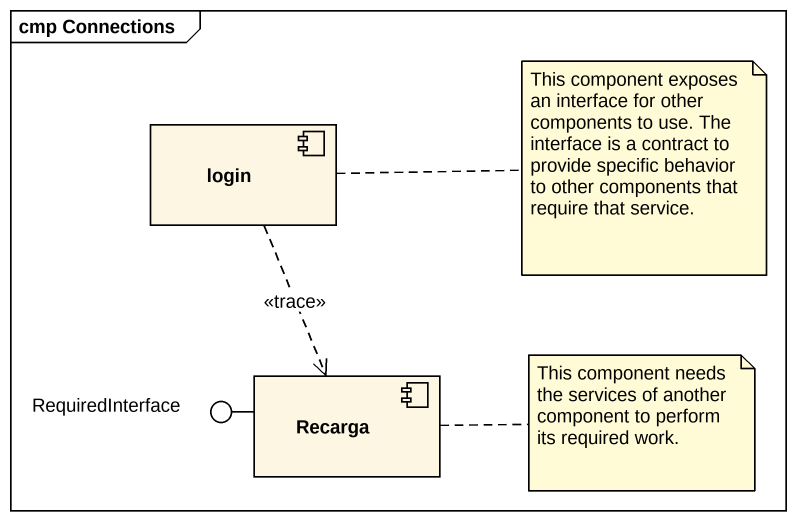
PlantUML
@startuml
mainframe cmp Connections
component login
component Recarga
() RequiredInterface
Recarga -left- RequiredInterface
login ..> Recarga : <<trace>>
note right of login : This component exposes an interface for other components to use. The interface is a contract to provide specific behavior to other components that require that service.
note right of Recarga : This component needs the services of another component to perform its required work.
@enduml
